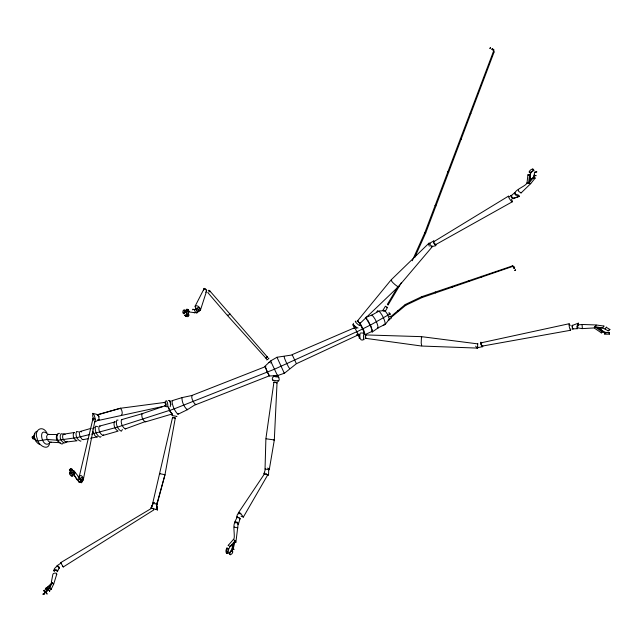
<?xml version="1.0" encoding="UTF-8"?>
<svg xmlns="http://www.w3.org/2000/svg" width="642" height="642" viewBox="0 0 642 642"><rect width="100%" height="100%" fill="white"/><g stroke="black" fill="none" stroke-linecap="round" stroke-linejoin="round"><path stroke-width="0.96" d="M70.323 472.536L70.05 474.085L69.745 472.64L70.323 472.536L72.947 474.35L74.793 472.416L73.95 470.859L73.028 471.019M265.531 469.262L265.042 469.061L265.892 438.703L273.941 382.038M358.581 336.191L358.613 335.694M238.182 523.535L235.903 542.241L235.381 542.137M481.909 345.781L481.139 344.834M385.569 310.76L387.495 307.438L385.441 306.202L382.945 310.295L383.587 310.993M397.213 287.825L387.383 304.38L387.72 304.701L388.169 304.846L401.451 282.504M388.169 304.846L387.407 304.364M44.266 593.529L42.797 594.227L44.523 593.962L44.402 590.592L52.114 582.487L53.719 583.979L51.015 589.533M274.495 382.022L277.055 382.471L274.319 439.963L269.271 469.655L268.525 469.679M51.737 583.064C51.167 580.721 52.259 584.99 49.795 585.681L49.675 587.984L46.031 592.598L47.043 593.946L46.031 592.598M267.2 474.936L268.541 475.024L268.749 468.556M186.926 313.497L187.215 315.431M185.249 314.933L185.883 316.506L184.816 315.294L187.552 314.877L188.234 313.946L188.475 309.893L186.934 309.091L186.236 309.677M371.678 315.728L371.71 315.174L378.989 311.081L383.924 310.632M371.549 331.729L372.36 331.93L372.216 329.667M372.36 331.93L378.202 327.805C377.48 323.183 375.177 318.448 371.967 315.037L365.322 317.549L367.007 319.018M384.67 324.025L385.401 324.21L389.333 319.138L387.415 314.147L384.911 310.543M226.369 553.099L226.899 548.003C226.971 562.039 224.588 542.988 228.568 549.432L228.014 553.203C224.724 554.728 226.746 546.382 227.003 548.798M359.014 334.273L359.279 338.559M273.396 380.457C270.683 379.286 273.251 374.864 276.012 376.902C279.061 375.634 280.618 380.971 277.729 381.075M241.063 516.2L243.342 517.099L267.537 475.241L266.125 473.571M605.398 332.821L605.687 332.436L604.355 334.241L609.37 334.145L609.114 332.387L605.687 332.436L601.008 330.084M228.199 545.427L233.536 539.328L235.903 542.241M233.431 539.392L233.415 539.561C236.296 537.876 230.446 518.616 237.861 522.476M232.885 552.016L232.187 550.531L231.112 550.651L229.258 552.995C229.282 556.895 233.728 552.834 232.364 551.911M572.768 328.487L572.624 328.897L572.046 325.55L578.378 323.167L578.161 325.518M366.044 337.933C365.45 340.958 365.394 332.452 366.036 335.268M183.395 310.359L184.094 309.773L187.536 311.161L189.069 315.334L188.371 315.92M264.977 473.122L238.375 512.878L238.784 513.985M243.342 517.099L241.304 514.306L238.375 512.878M528.623 174.728L527.893 174.849L527.01 183.155L530.685 183.652L535.195 178.043L534.441 177.593M528.543 183.62L530.196 179.776L533.053 178.011L534.529 175.049L533.526 177.377L528.543 183.62C529.313 178.99 528.615 172.465 533.847 170.21C532.964 166.599 526.304 173.011 530.782 172.706L533.847 170.21M365.29 335.333L365.338 338.214M477.905 347.097L477.6 348.1L421.617 346.038L365.394 338.302M51.28 589.476L49.675 587.984L52.114 582.487M69.858 469.462L69.4 469.551L69.665 471.18L70.596 471.019L69.858 469.462L70.692 468.435L71.8 470.137L74.793 472.416L74.705 474.133L73.517 474.029L77.176 479.799L78.3 480.112L79.03 478.579L78.838 477.11L74.215 471.124M430.164 243.607L429 243.166L390.978 280.032L357.442 321L359.745 323.391M359.937 323.432L359.825 322.814M429 243.166L430.91 245.629L432.556 246.247M95.04 419.643C94.831 417.003 91.678 418.287 93.459 420.293M527.242 182.834L526.865 182.946C526.753 186.18 509.66 191.364 516.296 195.561M518.287 189.976L518.784 191.485L521.015 192.889M534.577 172.241L536.76 171.887L534.577 172.241L534.056 175.683L536.198 175.715L535.805 175.394M93.018 418.528L79.263 476.524L79.399 478.595M81.703 481.035C85.771 480.794 81.382 472.761 79.263 476.524M265.86 366.462L191.741 395.528L182.039 397.615L171.92 400.736C172.265 405.592 174.528 410.744 177.842 414.307L178.251 413.592M187.408 409.195L187.328 409.724L178.155 414.178M182.039 397.615C181.566 401.427 184.222 407.453 187.328 409.724L195.81 404.3M34.219 435.003L34.315 438.021L35.944 440.926M49.699 442.434C48.824 452.321 37.397 444.93 37.204 438.478C33.601 430.421 42.244 424.258 46.922 432.917M164.288 402.662C165.636 399.878 166.591 409.034 164.673 405.407M165.475 401.555C167.137 397.422 169.344 409.805 166.358 406.466M169.584 401.098L169.833 400.464L171.013 404.701M199.068 311.017L200.368 310.367L206.499 291.372C207.045 289.991 203.811 287.704 203.819 289.831M515.374 193.178L514.419 192.985L510.944 195.826L512.854 198.555L519.434 196.3L517.869 194.67M577.318 327.861L582.19 328.624L594.123 327.942L601.385 332.853M51.328 582.374L52.877 574.229C53.366 572.905 56.697 572.495 56.785 574.125L53.719 583.979L52.933 583.867M122.413 429.546L121.314 431.239C117.671 429.49 115.343 423.921 116.804 420.133L118.032 420.109M266.061 358.34L227.437 315.471L207.735 292.487M208.827 291.917L209.782 290.858L209.196 291.107M266.358 358.164L267.441 357.088L209.782 290.858M364.062 339.12C359.969 342.724 359.103 335.886 360.339 332.933M83.251 479.999L94.823 421.312M203.827 289.245L195.096 306.266L195.762 308.818M200.368 310.367C200.769 307.927 197.8 304.95 195.385 305.873L195.096 306.266M390.601 316.811L405.262 304.509L421.762 296.676L512.693 265.844L512.404 266.518L422.091 297.535C420.454 297.102 423.014 296.098 422.091 297.535L405.704 305.303L405.262 304.509M196.139 309.075C196.893 307.085 200.176 311.049 198.089 311.434M434.441 244.032L435.284 244.835L435.268 244.153M509.941 196.925C504.756 193.178 515.478 207.711 511.449 199.004M184.623 313.288L182.785 312.654L183.925 313.874L185.626 310.576L188.475 309.893L189.141 311.747M231.425 551.029L231.112 550.651L232.749 546.462M229.258 552.995L232.187 550.531L233.351 548.212L235.205 540.757L229.988 546.623L228.568 549.432M58.912 566.364C56.544 565.008 52.355 570.265 54.281 571.516M56.977 571.87C58.591 570.594 54.57 569.502 53.743 570.618M164.705 402.967C165.54 401.274 166.679 405.254 165.66 405.864L98.523 420.43L97.793 419.667M192.399 309.853L192.937 309.139L194.374 309.853L195.28 311.715L195.016 312.726L188.604 311.876M577.752 327.58L577.399 328.68L572.624 328.897M434.562 241.721L433.687 240.967L428.543 243.904L429.265 246.167M433.687 240.967C433.093 242.411 436.753 247.972 435.693 244.064M476.821 347.699L475.674 346.158M92.689 429.033L93.307 427.757L94.486 427.692M237.717 524.073L238.423 524.121L240.1 518.551L237.516 516.995M71.318 473.973L71.76 472.576L70.588 470.072M376.525 312.333L377.793 310.519M264.897 474.318L263.934 473.788L265.555 468.716M421.706 345.749L421.2 343.045L421.465 336.649L477.849 343.895M44.523 593.962L45.221 591.964L48.928 587.703M494.139 51.833L493.257 51.938L494.171 51.858L425.734 232.91L414.708 257.506M493.257 51.97L424.876 232.573L412.236 260.772M153.221 502.999L151.119 507.983L153.213 502.991L151.183 508.023L157.491 509.852L156.937 506.955M582.342 328.423L582.077 324.459L596.314 324.972L603.937 326.08L603.584 326.569M82.569 480.216C83.765 478.659 80.611 475.722 80.723 478.643M120.014 408.818L120.407 408.264L165.042 402.39M534.008 177.481L530.196 179.776L529.57 175.523L531.255 172.064L530.757 171.984M97.143 415.021L120.407 408.264C122.004 409.572 123.047 413.978 121.378 415.157M168.284 400.464C170.25 399.252 170.957 405.102 170.178 406.707M578.314 323.175L577.335 328.696M235.437 522.925L234.699 522.131L237.243 517.027M57.451 571.541L59.489 567.343M233.239 549.359L234.049 549.688L233.351 548.212L233.271 544.585L235.205 540.757M237.083 517.669C236.023 516.112 238.591 510.904 240.91 513.439M271.694 362.048L270.627 363.003M125.864 428.334L125.23 428.944C122.381 427.235 120.56 422.926 121.402 419.707L142.307 413.649L162.562 406.715M145.894 421.369L125.23 428.944M227.541 315.029C227.124 316.466 231.048 313.625 229.627 313.505M101.107 436.504L100.184 437.29C96.541 435.541 94.214 429.971 95.674 426.184L97.672 426.705M103.699 434.811L102.937 435.461C99.895 434.008 97.953 429.37 99.173 426.208L115.375 421.842M194.197 309.677C195.914 307.598 199.068 313.585 196.051 312.405M197.487 307.815C198.683 306.539 201.283 310.07 199.381 310.447M50.028 590.006C48.768 592.879 50.79 590.624 48.27 589.926M601.265 333.013L602.589 331.216L599.668 327.805L599.195 328.439L594.982 326.778L594.243 327.781M606.321 327.324L609.9 329.474L608.175 330.799L602.605 327.885L594.982 326.778L596.145 325.205M188.475 309.893L186.132 312.333L184.23 311.747L185.626 310.576M606.489 327.091L605.165 328.897L605.631 328.263M608.175 330.799L609.876 329.474M594.982 326.778L602.124 331.85L605.213 333.07L609.114 332.387M603.937 326.08L602.605 327.885L599.195 328.439L602.124 331.85M266.751 359.528C265.868 361.149 270.274 357.578 268.565 358.051M70.748 468.845L71.936 468.949L73.613 472.247L72.867 476.067L72.209 476.38L71.439 475.602M56.785 574.125L56.263 574.582M360.042 323.391L398.313 286.765L432.507 246.448M481.339 276.333L482.046 276.485L481.524 277.039M390.745 316.53L391.315 317.244L405.8 305.247L405.359 304.452M63.317 443.229L62.009 444.071C57.957 443.173 55.324 436.809 57.941 433.47L59.521 433.35M65.765 442.298L64.625 443.036C61.062 442.25 58.759 436.664 61.054 433.735L63.229 434.064M67.298 441.399L66.335 442.017C63.349 441.359 61.415 436.672 63.333 434.209L74.544 432.491L73.982 432.676C71.992 435.22 73.999 440.083 77.096 440.765L66.335 442.017M520.991 193.049L530.685 183.652L530.292 183.323M266.085 357.433C264.319 359.295 268.492 356.238 266.727 356.936M358.348 333.944L358.292 334.867L296.355 363.741L284.406 373.259L277.48 375.586L269.263 376.003L264.889 366.309L269.271 362.208M120.407 408.264L97.664 414.612L92.921 413.36L92.641 415.639L93.323 418.913M94.358 421.449C96.525 421.834 94.591 414.668 92.921 413.36M34.564 434.297L35.077 433.832M57.282 434.698C55.019 437.017 56.905 441.391 59.578 442.603M49.257 443.357C41.931 448.806 37.469 426.28 47.227 433.567M61.383 562.809L57.034 565.754L57.563 566.645M188.234 313.946L186.838 315.118L186.132 312.333M208.177 290.409L209.099 290.353L210.03 291.829M33.689 438.775L32.758 438.663L33.906 438.173M70.596 471.019L71.8 470.137M98.523 420.43C100.513 418.207 95.746 411.65 99.213 416.843M45.373 588.409L49.795 585.681M46.617 589.46L49.875 587.574M388.731 313.047L389.132 312.662L390.095 313.906L370.249 325.205L372.392 331.296M228.215 545.267L229.988 546.623L233.271 544.585M267.016 357.273L267.441 357.088M151.672 508.247L60.669 562.657L63.253 566.974L153.871 509.892L152.796 508.127M230.558 545.724L232.203 544.705L232.597 548.709M433.462 241.89L508.568 196.075M33.055 436.496C31.835 436.046 31.779 438.51 33.256 436.721M271.51 360.395L277.071 357.241L292.383 354.93M435.38 244.803L512.42 201.716M529.112 172.032L529.835 171.912M535.195 178.043L533.053 178.011M94.944 421.946L99.398 419.475M512.292 265.676L512.404 266.518M389.309 319.531L388.803 319.403M377.488 327.629L378.202 327.805M365.988 334.185L372.376 331.24M387.495 307.518L386.829 307.398M382.945 310.295L385.088 311.49M377.945 327.934L385.401 324.21C384.654 319.459 382.287 314.588 378.989 311.081M236.697 517.139C237.58 516.802 241.544 519.137 239.683 519.065M234.699 522.131L236.778 522.781L238.423 524.121M79.977 478.9C82.409 477.993 83.059 484.381 80.386 482.471M296.267 363.412L292.142 354.657L354.922 327.605M192.078 395.761C190.65 397.101 193.627 403.409 195.746 404.701M477.696 343.502L477.6 348.1M195.537 404.789L269.656 375.714M514.419 192.985L515.165 193.555M114.814 421.69L114.356 421.866C113.136 425.02 115.079 429.659 118.112 431.119L102.937 435.461M570.176 325.542C567.472 319.403 570.353 333.92 570.899 328.808M513.118 198.579L519.434 196.3M510.944 195.826L511.698 196.235M91.14 428.334L79.865 431.584L79.327 432.7L79.712 435.637L81.887 439.152L83.067 439.65L88.636 438.606M83.067 439.65L83.532 439.489M80.988 440.966L80.435 441.166C77.016 439.955 74.841 434.682 76.591 431.48L78.557 431.881M90.49 438.253L97.52 436.833M569.221 323.72L480.978 342.852L481.027 344.401M263.934 473.788L268.541 475.024M476.701 347.868L482.744 346.664L482.688 345.629M278.981 377.56L278.516 377.608M272.569 380.176L278.692 381.051M36.859 431.231C31.474 433.679 35.085 442.627 39.587 444.408M57.9 434.514L47.596 434.449L46.617 436.424L46.866 438.446L48.423 441.214L49.843 442.169L60.284 442.699M50.525 442.258L51.135 442.081M237.909 527.909L234.21 527.09L234.651 527.331M358.051 328.014C356.382 327.773 352.153 324.114 353.405 323.295M205.609 292.222C208.891 290.657 202.551 285.618 203.546 290.296M265.042 469.061L269.271 469.655M430.942 246.825L435.822 245.701M89.768 434.514L76.92 437.627L57.82 440.268L47.251 439.473L38.127 440.926L35.278 439.906C34.861 439.064 32.758 435.942 34.259 435.557M91.694 434.072L117.55 427.099L169.488 410.39L172.473 414.804M363.966 333.358L363.428 336.151L363.773 339.859M481.773 346.182L570.666 330.253M72.514 470.241L69.954 470.466M71.76 472.576L74.793 472.416M232.284 548.324L233.351 548.212M577.888 324.812L582.158 324.571M398.313 286.765C396.66 286.468 389.766 280.281 391.66 280.233M383.266 325.125L384.117 325.069M390.055 314.933L390.095 313.906M273.885 440.011L274.319 439.963L266.101 438.791M365.467 334.923L421.465 336.649L421.746 337.668M32.148 437.354L34.074 437.419M32.758 438.663L34.885 439.112M226.465 553.099L228.014 553.203M276.83 382.969C278.893 382.905 272.24 381.942 274.014 382.568M79.375 478.86L80.057 479.213M78.934 477.905C80.715 478.242 81.077 481.564 79.52 482.407L78.581 481.893L78.019 480.368M80.643 479.221C82.176 479.317 82.337 483.081 80.595 482.519M361.302 332.973L363.87 333.15M276.935 376.132L278.371 376.252L273.701 375.538M48.206 434.265L48.888 434.353M175.595 418.303L172.473 417.693M157.081 504.203L164.994 474.727L175.338 417.83L174.672 417.677L172.586 417.268L152.708 503.312L157.226 504.211L156.207 503.087L157.057 504.171L156.415 503.448M63.879 434.032L65.163 434.482M176.462 416.377L176.975 416.465L171.791 415.438M160.171 473.74L159.641 473.652L164.986 474.719L156.825 504.122L157.338 509.82L156.528 505.013M151.119 507.983L151.632 508.103M165.66 405.864L165.146 405.423M57.098 565.698L59.425 568.058L58.759 567.793M519.266 196.348L514.603 193.419M80.33 431.416L81.502 431.914M96.982 437.025L94.912 435.725L92.809 431.183M529.57 175.523L527.893 174.849M153.181 503.432L152.716 503.32M99.63 426.039L100.2 426.184M56.913 569.911L54.963 569.96L54.201 570.874M267.497 468.114L268.244 468.339M271.301 360.531L268.829 362.545M156.046 509.371L157.491 509.852M356.695 328.367L354.44 326.754M142.757 413.793L141.962 413.777C141.224 416.61 142.829 420.406 145.333 421.906L172.433 413.897L170.074 411.522L168.356 406.827M121.795 419.555L122.301 419.724M194.43 312.855L193.683 312.485M154.553 502.59L153.936 502.365M398.353 286.18L398.987 286.645L398.345 286.364M470.329 113.297L470.915 113.433L470.233 113.249M78.099 476.316L78.637 476.733M357.987 320.583C355.652 319.828 361.486 325.141 360.379 322.774M356.125 321.233C352.538 320.077 361.51 328.255 359.801 324.611M197.303 311.571C201.692 313.336 196.219 305.199 195.69 309.332M184.816 315.294C185.859 316.915 190.024 317.469 187.552 314.877M44.595 591.611L45.221 591.964L43.712 590.415L44.025 591.162M482.615 346.704C481.147 346.086 479.598 339.634 481.757 343.213M371.63 331.055L372.111 331.376M172.225 400.608L172.73 400.945M354.264 325.614C349.473 321.883 357.554 330.1 353.959 326.545M195.345 312.389C197.487 314.628 198.362 311.057 196.348 309.998M185.065 311.346C184.206 309.974 181.782 310.632 183.331 312.173M35.607 439.963L35.125 439.481M511.883 195.754C508.929 193.627 514.186 200.946 513.528 197.969M239.241 513.143L238.944 512.733M609.37 334.145L608.969 332.58M365.844 317.894L370.249 325.205L367.802 320.157M269.319 375.49L267.224 372.023L265.668 367.625M533.695 170.403L532.691 168.918M577.15 328.271L576.837 326.016M356.647 334.482C360.579 339.233 354.183 324.579 353.83 328.423M284.149 356.775C284.133 358.1 288.402 367.425 289.43 368.307M284.318 373.299L276.983 357.273M97.664 414.612L98.635 416.112M73.517 474.029L77.176 479.799M434.185 243.663L433.735 242.893M360.74 324.395L363.805 330.357L364.913 333.896M360.226 324.531L363.38 330.67L364.52 334.322M62.418 565.57L63.253 566.974M46.104 588.241L46.922 589.621M60.958 563.146L60.685 562.681M271.261 362.377L277.48 375.586L277.408 375.024M229.796 552.931L230.39 554.848M371.798 328.327L370.426 325.021L356.808 331.842L357.385 331.433L274.286 369.294L174.255 408.842L169.608 410.447L168.445 407.614M572.792 325.751C571.396 323.087 572.921 331.657 573.242 328.399M80.218 479.518C81.341 481.227 78.629 483.338 78.533 480.617M76.976 479.422L76.767 478.467M284.237 372.681L284.406 373.259M270.731 360.844L270.884 361.374M69.745 472.64C69.039 474.928 72.779 478.121 72.089 474.229M530.043 174.881L530.669 179.142M227.589 551.398L227.685 553.235M389.357 316.667A1.244 1.123 50.4 0 1 391.275 317.517A1.244 1.123 50.4 0 1 389.75 318.721M389.389 318.28A1.244 1.123 50.4 0 1 388.137 320.061M512.934 266.679L513.664 266.237L512.934 266.679M489.966 48.439L490.368 47.733L489.966 48.439M491.9 49.37L492.326 48.68L491.9 49.37M493 49.899L493.401 49.193L493.016 49.811M397.88 310.696C398.265 312.445 399.276 309.741 397.88 310.696M435.067 292.279C435.34 294.068 436.432 291.364 435.067 292.279M451.888 286.509C452.169 288.298 453.26 285.594 451.888 286.509M468.419 280.843C468.7 282.64 469.792 279.936 468.419 280.843M493.2 50.429L493.971 50.044L493.2 50.429M513.351 267.176L514.186 266.807L513.391 267.144M513.873 268.316L514.699 267.947L513.873 268.316M514.78 270.314L515.614 269.945L514.78 270.314M460.354 138.833L461.181 139.178L460.354 138.833M447.851 171.879L448.686 172.225L447.907 171.879M435.132 205.528L435.958 205.873L435.188 205.528M424.908 232.565L425.734 232.91L424.964 232.565"/></g></svg>
